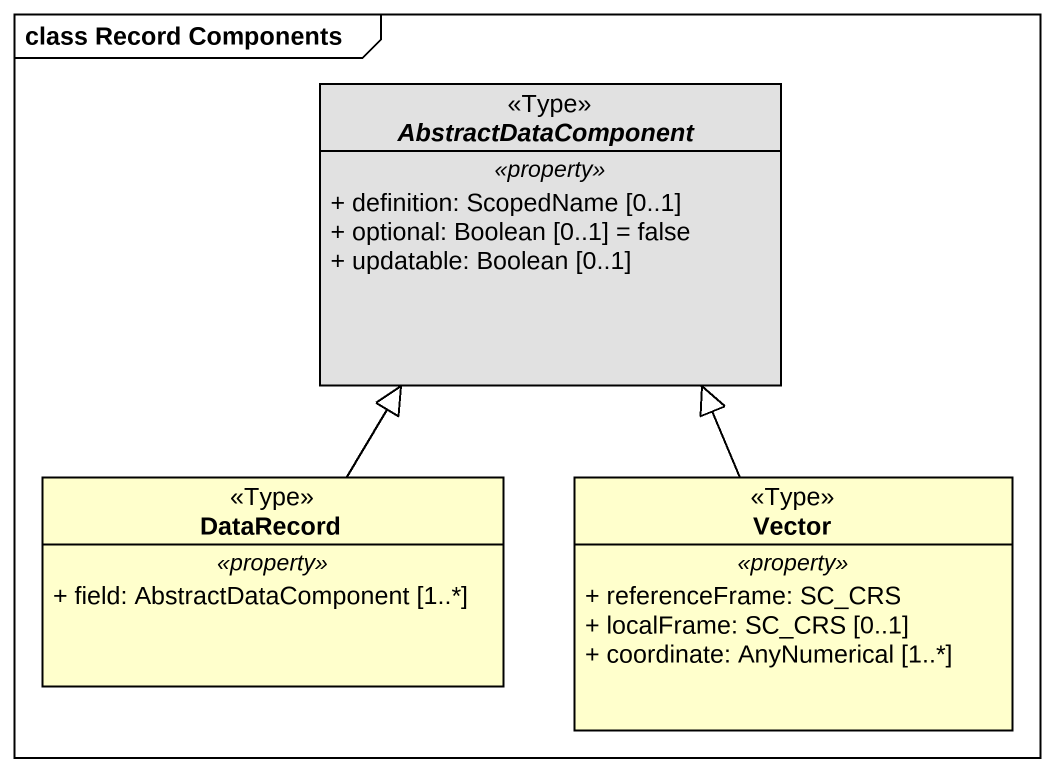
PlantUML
@startuml
mainframe class Record Components
hide circle
hide empty members
skinparam classAttributeIconSize 0
abstract class AbstractDataComponent <<Type>> #E1E1E1 {
  .. <<property>> ..
  + definition: ScopedName [0..1]
  + optional: Boolean [0..1] = false
  + updatable: Boolean [0..1]
}
class DataRecord <<Type>> {
  .. <<property>> ..
  + field: AbstractDataComponent [1..*]
}
class Vector <<Type>> {
  .. <<property>> ..
  + referenceFrame: SC_CRS
  + localFrame: SC_CRS [0..1]
  + coordinate: AnyNumerical [1..*]
}
DataRecord -up-|> AbstractDataComponent
Vector -up-|> AbstractDataComponent
@enduml
